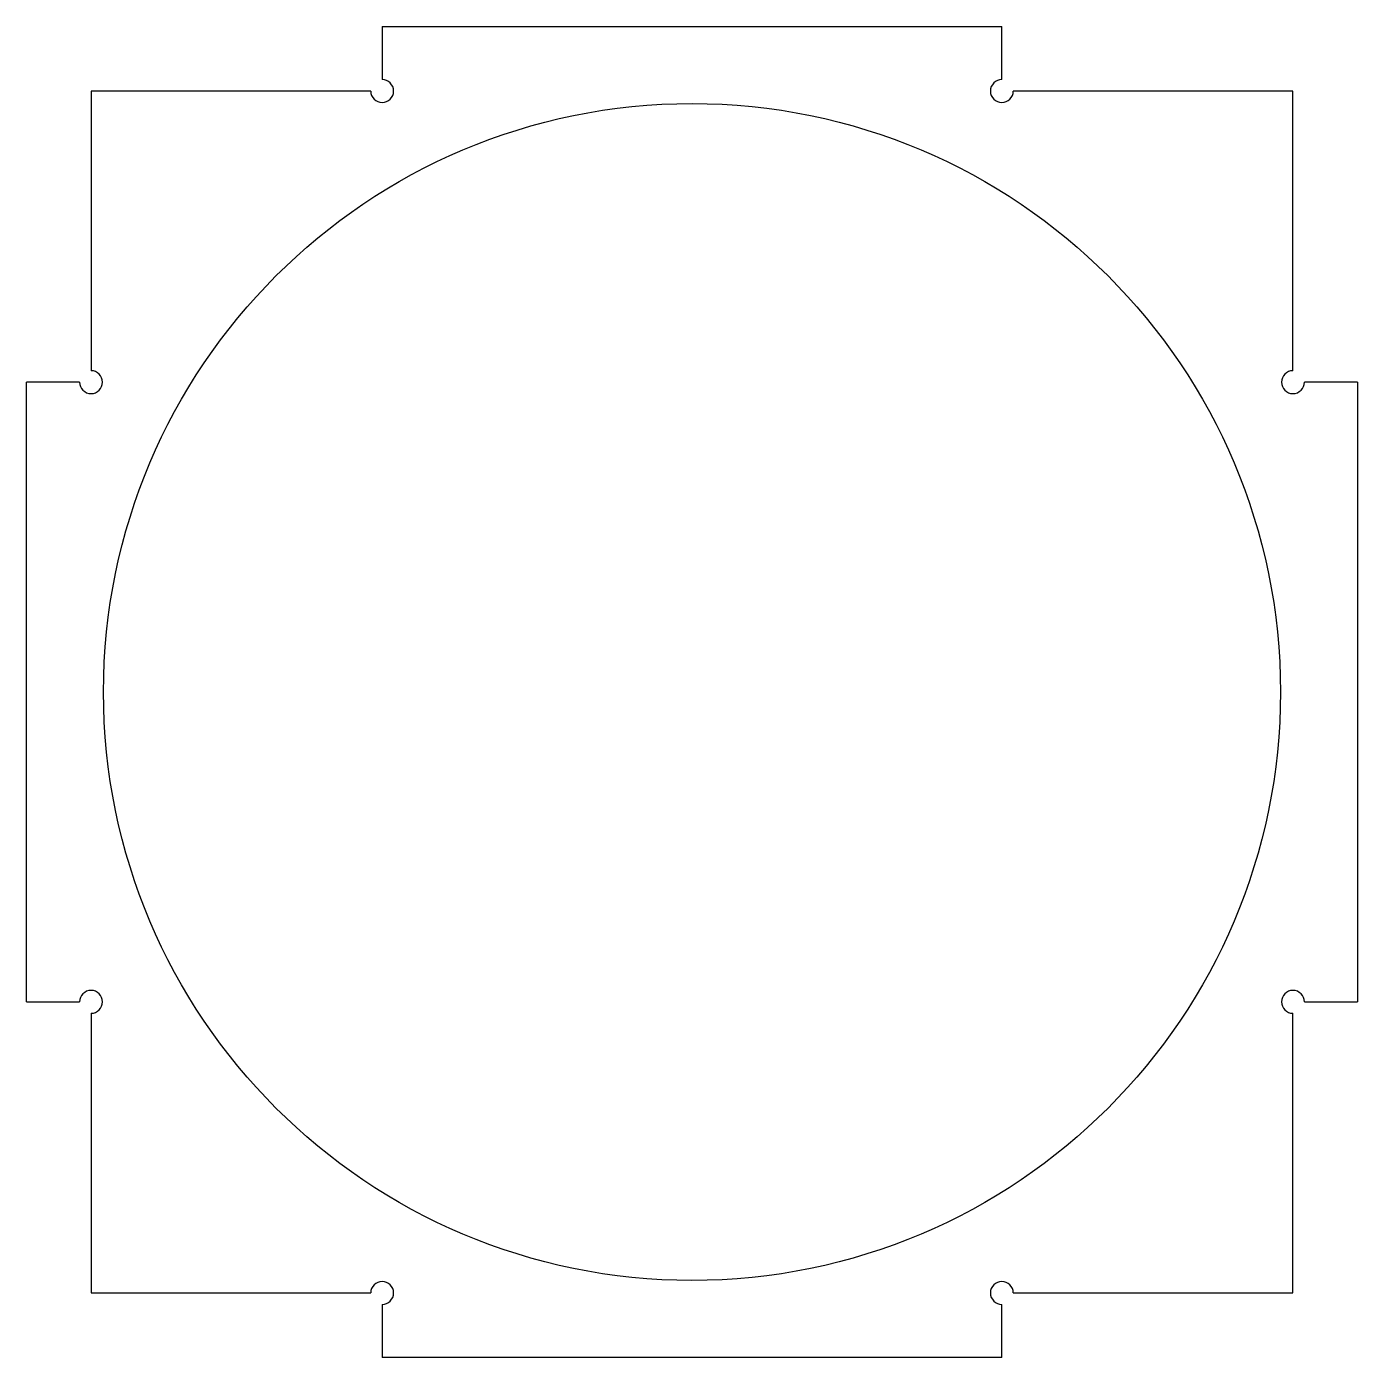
# Model space of a CAD drawing. Header units: millimetres. Extents: x -32 to 32, y -32 to 32.
import ezdxf

# ---------------------------------------------------------------- set-up
doc = ezdxf.new("R2010")
doc.units = ezdxf.units.MM

msp = doc.modelspace()

# ---------------------------------------------------------------- linework, layer by layer
for p, q in [((-14.9, 32), (14.9, 32)), ((-14.9, 32), (-14.9, 29.45)), ((14.9, 29.45), (14.9, 32)), ((-15.45, 28.9), (-28.9, 28.9)), ((-28.9, 28.9), (-28.9, 15.45)), ((28.9, 28.9), (15.45, 28.9)), ((28.9, 15.45), (28.9, 28.9)), ((-29.45, 14.9), (-32, 14.9)), ((-32, -14.9), (-32, 14.9)), ((32, 14.9), (29.45, 14.9)), ((32, 14.9), (32, -14.9)), ((-32, -14.9), (-29.45, -14.9)), ((29.45, -14.9), (32, -14.9)), ((-28.9, -15.45), (-28.9, -28.9)), ((28.9, -28.9), (28.9, -15.45)), ((-28.9, -28.9), (-15.45, -28.9)), ((15.45, -28.9), (28.9, -28.9)), ((-14.9, -29.45), (-14.9, -32)), ((14.9, -32), (14.9, -29.45)), ((14.9, -32), (-14.9, -32))]:
    msp.add_line(p, q)
msp.add_circle((0, 0), 28.3)
for centre, start, end in [((-14.9, 28.9), 0, 90), ((14.9, 28.9), 90, 360), ((-14.9, 28.9), 180, 360), ((-28.9, 14.9), 0, 90), ((28.9, 14.9), 90, 360), ((-28.9, 14.9), 180, 360), ((-28.9, -14.9), 0, 180), ((28.9, -14.9), 0, 270), ((-28.9, -14.9), 270, 360), ((-14.9, -28.9), 0, 180), ((14.9, -28.9), 0, 270), ((-14.9, -28.9), 270, 360)]:
    msp.add_arc(centre, 0.55, start, end)

doc.saveas('drawing.dxf')
